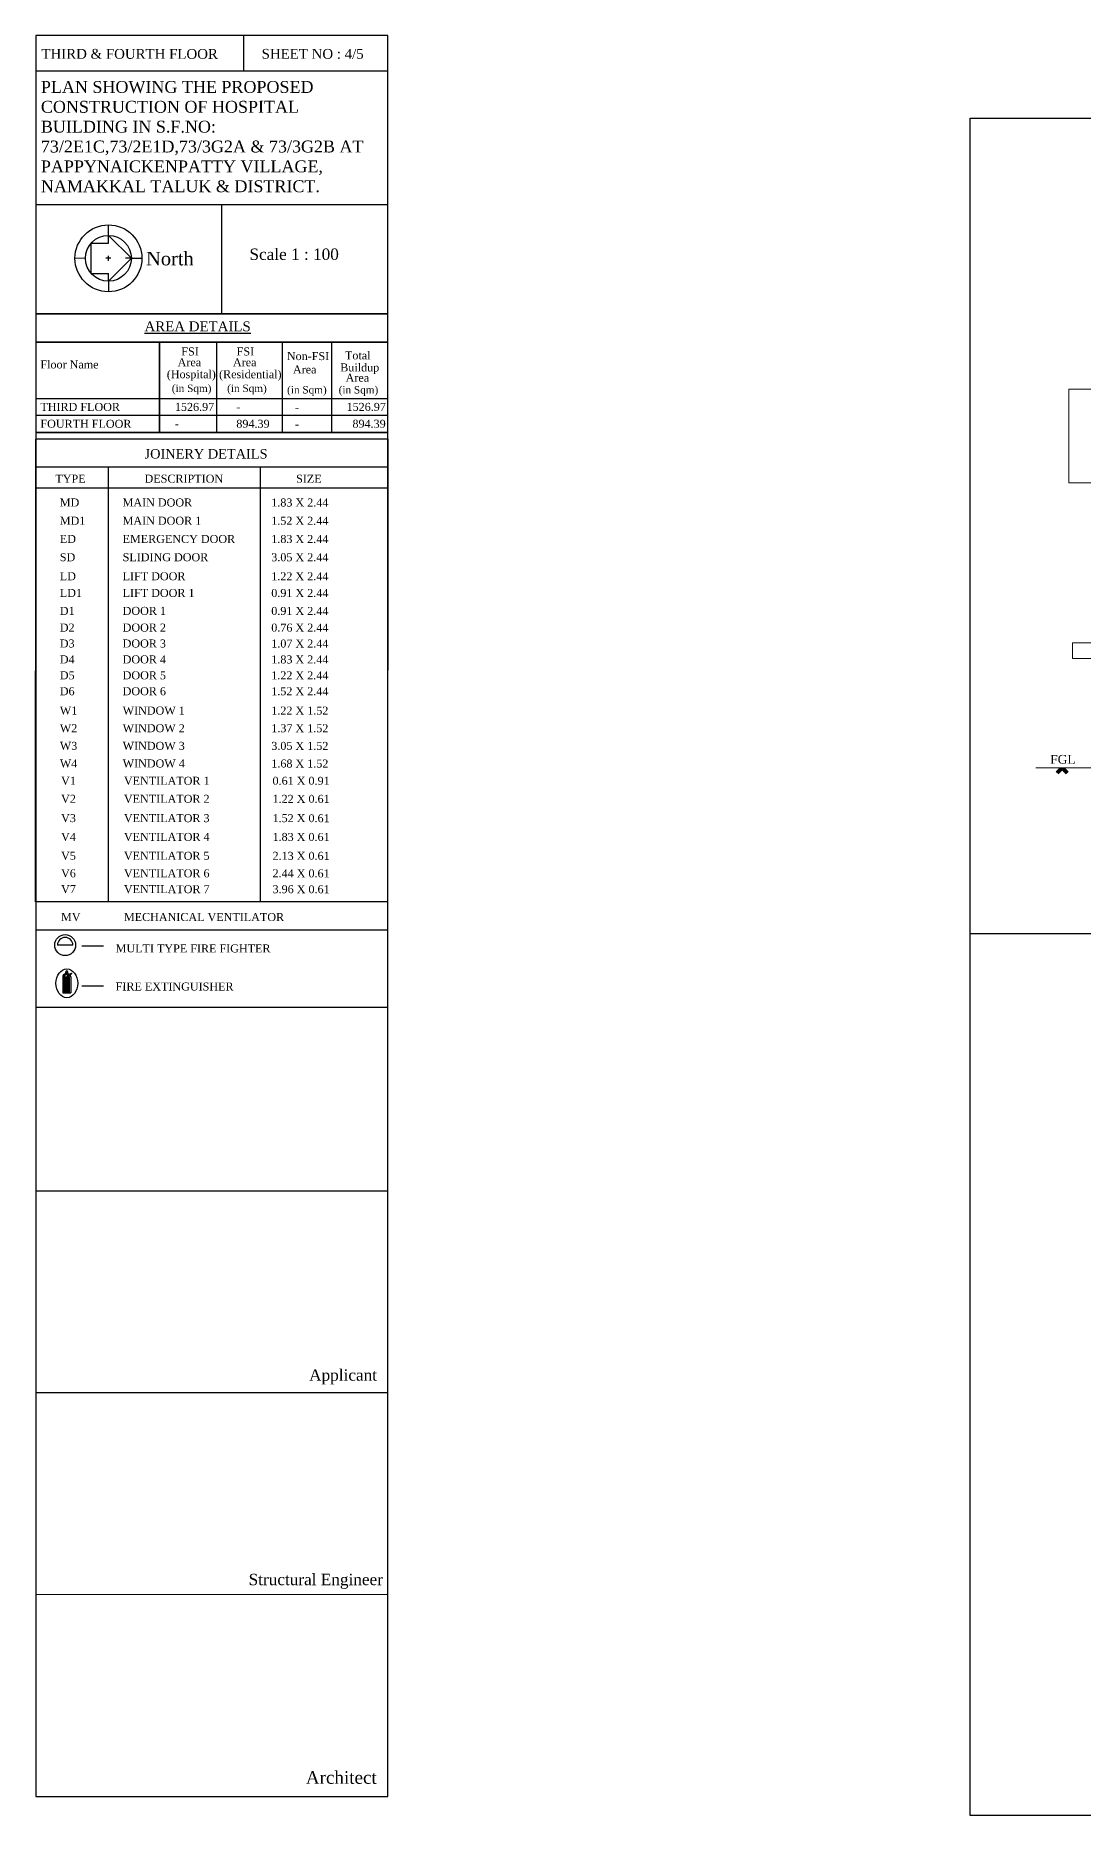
# Model space of a CAD drawing. Header units: metres. Extents: x 2754 to 3501, y 1112 to 1514.
# Drawn here: x 3297.4 to 3338.3, y 1376.4 to 1445.9 of the extents above; entities that cross this region are included whole.
import ezdxf

# ---------------------------------------------------------------- set-up
doc = ezdxf.new("R2010")
doc.units = ezdxf.units.M
doc.layers.add('A-WNDW', color=2, linetype='Continuous')
doc.layers.add('AR-WALL', color=7, linetype='Continuous')
doc.styles.add('ANAND', font='times.ttf')
doc.styles.add('X', font='times.ttf')

msp = doc.modelspace()

# ---------------------------------------------------------------- linework, layer by layer
at = {"color": 7}
for p, q in [((3305.54562, 1444.53024, 0), (3305.54559, 1445.90347, 0)), ((3297.43171, 1444.52981, 0), (3311.16395, 1444.53053, 0)), ((3297.43246, 1433.9304, 0), (3311.16369, 1433.93126, 0)), ((3297.43124, 1410.98527, 0), (3311.16508, 1410.98559, -0.00152))]:
    msp.add_line(p, q, dxfattribs=at)
at = {"extrusion": (4.64293e-09, -0.000153221, 1)}
msp.add_line((3311.16598, 1390.63024, 0.09215), (3311.16427, 1443.6936, 0.00136), dxfattribs=at)
at = {"extrusion": (-8.76092e-09, -5.56984e-05, 1)}
for p, q in [((3297.43173, 1439.30179, -0.04942), (3311.16436, 1439.3021, -0.04942)), ((3304.67053, 1439.30195, -0.04944), (3304.6708, 1435.03937, -0.04967)), ((3297.43184, 1435.03921, -0.04971), (3311.16447, 1435.03951, -0.04971))]:
    msp.add_line(p, q, dxfattribs=at)
at = {"extrusion": (0.000108634, -0.000309919, 1)}
for p, q in [((3300.26002, 1438.10242, -0.04701), (3300.25971, 1438.51164, -0.04689)), ((3300.26025, 1437.80382, -0.04711), (3300.26002, 1438.10242, -0.04701)), ((3301.15628, 1437.20754, -0.04739), (3300.26002, 1438.10242, -0.04701)), ((3299.59266, 1437.80331, -0.04703), (3300.26025, 1437.80382, -0.04711)), ((3299.59357, 1436.60937, -0.0474), (3299.59266, 1437.80331, -0.04703)), ((3300.26078, 1437.10696, -0.04732), (3300.26063, 1437.30674, -0.04726)), ((3299.36514, 1437.20617, -0.0472), (3298.95592, 1437.20585, -0.04715)), ((3299.59357, 1436.60937, -0.0474), (3300.26116, 1436.60988, -0.04748)), ((3300.3606, 1437.20693, -0.0473), (3300.16082, 1437.20678, -0.04728)), ((3300.26139, 1436.31128, -0.04757), (3300.26116, 1436.60988, -0.04748)), ((3301.15628, 1437.20754, -0.04739), (3300.26139, 1436.31128, -0.04757)), ((3301.15628, 1437.20754, -0.04739), (3300.9283, 1437.20736, -0.04736)), ((3301.15628, 1437.20754, -0.04739), (3301.56549, 1437.20785, -0.04743)), ((3300.26139, 1436.31128, -0.04757), (3300.26171, 1435.90207, -0.0477))]:
    msp.add_line(p, q, dxfattribs=at)
at = {"extrusion": (-4.56645e-10, 8.20805e-06, 1)}
for p, q in [((3311.16467, 1435.04007, -0.04971), (3297.43243, 1435.03921, -0.04971)), ((3311.1647, 1433.93126, 0), (3297.43246, 1433.9304, 0)), ((3311.16493, 1430.15103, -0.06009), (3297.43269, 1430.15017, -0.06009)), ((3311.16498, 1429.05212, -0.01218), (3297.43274, 1429.05126, -0.01218)), ((3311.16502, 1428.22674, -0.06697), (3297.43278, 1428.22588, -0.06697)), ((3311.16592, 1407.9478, -0.09537), (3297.43368, 1407.94694, -0.09537))]:
    msp.add_line(p, q, dxfattribs=at)
at = {"extrusion": (5.62154e-05, 8.21101e-06, 1)}
for p, q in [((3308.9194, 1433.93105, -0.00065), (3297.43246, 1433.9304, 0)), ((3311.16396, 1431.7249, -0.00077), (3297.43255, 1431.72413, 0)), ((3311.16395, 1431.7249, -0.00077), (3297.43255, 1431.72413, 0)), ((3311.16398, 1431.06663, -0.00077), (3297.43257, 1431.06585, 0)), ((3311.16398, 1431.06663, -0.00077), (3297.43258, 1431.06585, 0)), ((3311.164, 1430.40835, -0.00077), (3297.43259, 1430.40757, 0)), ((3311.16401, 1430.40835, -0.00288), (3297.43261, 1430.40757, -0.00211))]:
    msp.add_line(p, q, dxfattribs=at)
at = {"extrusion": (8.8289e-05, -0.000123388, 1)}
for p, q in [((3302.25663, 1430.40785, 0.00412), (3302.25638, 1433.93075, 0.00101)), ((3304.49516, 1430.40797, 0.00372), (3304.49491, 1433.93093, 0.00061)), ((3307.05645, 1430.40812, 0.00357), (3307.0562, 1433.93104, 0.00047)), ((3308.9773, 1430.40823, 0.00323), (3308.97705, 1433.93117, 0.00012)), ((3311.16394, 1430.40835, 0.00311), (3311.16369, 1433.93126, 0))]:
    msp.add_line(p, q, dxfattribs=at)
at = {"ltscale": 5, "extrusion": (0.000159096, -0.000451595, 1)}
msp.add_line((3302.25652, 1433.93075, 0.00341), (3302.25651, 1430.40785, 0.00217), dxfattribs=at)
at = {"extrusion": (-0.004843, 8.08439e-06, 0.999988)}
for p, q in [((3300.24886, 1429.05126, -0.05331), (3300.25167, 1412.07927, -0.05316)), ((3306.18624, 1429.05343, -0.02456), (3306.18904, 1412.07985, -0.0244))]:
    msp.add_line(p, q, dxfattribs=at)
at = {"color": 1, "linetype": 'ByBlock'}
for p, q in [((3337.40058, 1417.30982), (3337.24686, 1417.15277)), ((3337.44227, 1417.31026), (3337.26793, 1417.13215)), ((3337.48396, 1417.31071), (3337.28899, 1417.11153)), ((3337.52565, 1417.31115), (3337.31006, 1417.0909)), ((3337.56734, 1417.3116), (3337.33113, 1417.07028)), ((3337.40057, 1417.31115), (3337.63935, 1417.07237)), ((3337.44227, 1417.31115), (3337.6602, 1417.09322)), ((3337.48396, 1417.31115), (3337.68105, 1417.11407)), ((3337.52565, 1417.31115), (3337.70189, 1417.13491)), ((3337.56735, 1417.31115), (3337.72274, 1417.15576))]:
    msp.add_line(p, q, dxfattribs=at)
at = {"extrusion": (2.82e-13, -2.21894e-08, 1)}
for p, q in [((3298.87287, 1410.38918, -0.00315), (3298.27263, 1410.38919, -0.00315)), ((3299.22697, 1410.36414, -0.00315), (3300.06412, 1410.36413, -0.00315)), ((3298.4765, 1409.15203, -0.00315), (3298.47649, 1408.52341, -0.00315)), ((3298.48982, 1409.15203, -0.00315), (3298.48981, 1408.52341, -0.00315)), ((3298.52089, 1409.15203, -0.00315), (3298.52088, 1408.52341, -0.00315)), ((3298.55863, 1409.15203, -0.00315), (3298.55862, 1408.52341, -0.00315)), ((3298.58247, 1409.258, -0.00315), (3298.68843, 1409.25799, -0.00315)), ((3298.59571, 1409.258, -0.00315), (3298.59571, 1409.34592, -0.00315)), ((3298.60903, 1409.258, -0.00315), (3298.60903, 1409.34592, -0.00315)), ((3298.6119, 1409.15203, -0.00315), (3298.61189, 1408.52341, -0.00315)), ((3298.6119, 1409.15203, -0.00315), (3298.61189, 1408.52341, -0.00315)), ((3298.63123, 1409.258, -0.00315), (3298.63123, 1409.34592, -0.00315)), ((3298.66517, 1409.15203, -0.00315), (3298.66515, 1408.52341, -0.00315)), ((3298.67518, 1409.25799, -0.00315), (3298.67519, 1409.34592, -0.00315)), ((3298.7029, 1409.15203, -0.00315), (3298.70289, 1408.52341, -0.00315)), ((3298.73398, 1409.15203, -0.00315), (3298.73396, 1408.52341, -0.00315)), ((3298.7534, 1409.23574, -0.00315), (3298.8152, 1409.29753, -0.00315)), ((3298.76336, 1409.22696, -0.00315), (3298.82473, 1409.28832, -0.00315)), ((3298.77214, 1409.217, -0.00315), (3298.83425, 1409.27912, -0.00315)), ((3298.79439, 1409.15203, -0.00315), (3298.79438, 1408.52341, -0.00315)), ((3298.8152, 1409.29753, -0.00315), (3298.83425, 1409.27912, -0.00315)), ((3299.22698, 1408.79229, -0.00315), (3300.06413, 1408.79228, -0.00315)), ((3298.47649, 1408.52341, -0.00315), (3298.79438, 1408.52341, -0.00315))]:
    msp.add_line(p, q, dxfattribs=at)
at = {"extrusion": (-0.004129, -3.69794e-05, 0.999991)}
msp.add_line((3297.43787, 1397.35905, -0.00067), (3297.43665, 1407.11836, -0.09537), dxfattribs=at)
for p, q in [((3311.16395, 1400.77788, 0), (3297.43171, 1400.778, 0)), ((3311.16387, 1392.90086, 0), (3297.43164, 1392.90099, 0)), ((3311.1638, 1385.02384, 0), (3297.43156, 1385.02397, 0))]:
    msp.add_line(p, q)
at = {"elevation": 0}
msp.add_lwpolyline([(3297.43156, 1377.14689), (3311.1638, 1377.14721), (3311.1638, 1445.9036), (3297.43156, 1445.90328)], close=True, dxfattribs=at)
at = {"color": 7}
msp.add_lwpolyline([(3333.89674, 1442.67609), (3418.65352, 1442.67609), (3418.65352, 1376.40439), (3333.89674, 1376.40439)], close=True, dxfattribs=at)
msp.add_lwpolyline([(3333.89674, 1442.67609), (3400.25625, 1442.67609), (3400.25625, 1410.83222), (3333.89674, 1410.83222)], close=True)
at = {"color": 7, "extrusion": (5.62158e-05, 2.96524e-09, 1), "elevation": 0.18537}
msp.add_lwpolyline([(3297.43246, 1433.9304), (3297.43252, 1430.40767), (3311.16391, 1430.40826), (3311.16386, 1433.93099)], close=True, dxfattribs=at)
at = {"extrusion": (-0.004287, 8.06339e-06, 0.999991), "elevation": -14.1834}
msp.add_lwpolyline([(3297.39516, 1430.15028), (3311.13381, 1430.15163), (3311.12738, 1412.08045), (3297.38874, 1412.07911)], close=True, dxfattribs=at)
at = {"extrusion": (0.000108634, -0.000309919, 1)}
for radius in [1.30478, 0.89557, 0.89557]:
    msp.add_circle((3300.26069, 1437.20688, -0.13419), radius, dxfattribs=at)
at = {"extrusion": (2.82e-13, -2.21894e-08, 1)}
msp.add_circle((3298.57275, 1410.38919, -0.00318), 0.4086, dxfattribs=at)
for centre, radius, start, end in [((3298.57275, 1410.38919, -0.00318), 0.30012, 359.9989859, 179.9989859), ((3298.58246, 1409.15203, -0.00318), 0.10596, 89.9989859, 179.9989859), ((3298.58246, 1409.15203, -0.00318), 0.09265, 89.9989859, 179.9989859), ((3298.58246, 1409.15203, -0.00318), 0.06157, 89.9989859, 179.9989859), ((3298.58246, 1409.15203, -0.00318), 0.02384, 89.9989859, 179.9989859), ((3298.63545, 1409.34592, -0.00318), 0.03974, 359.9989859, 179.9989859), ((3298.64133, 1409.15203, -0.00318), 0.09265, 359.998986, 89.998986), ((3298.64133, 1409.15203, -0.00318), 0.06157, 359.998986, 89.998986), ((3298.64133, 1409.15203, -0.00318), 0.02384, 359.998986, 89.998986), ((3298.68843, 1409.15203, -0.00318), 0.10596, 359.9989859, 89.9989859)]:
    msp.add_arc(centre, radius, start, end, dxfattribs=at)
msp.add_ellipse((3298.63717, 1408.89784, -0.00315), major_axis=(-0.00001, -0.56243, 0), ratio=0.76165445, dxfattribs=at)
at = {"layer": 'A-WNDW', "lineweight": 5}
msp.add_lwpolyline([(3337.88724, 1422.18614), (3338.65084, 1422.18614), (3338.65084, 1421.57654), (3337.88724, 1421.57654)], close=True, dxfattribs=at)
at = {"layer": 'AR-WALL', "lineweight": 13}
for p, q in [((3355.4255, 1432.09214), (3337.7456, 1432.09214)), ((3337.7456, 1432.09214), (3337.7456, 1428.43454)), ((3337.7456, 1428.43454), (3363.20253, 1428.43454)), ((3336.46273, 1417.31096), (3365.63606, 1417.31362))]:
    msp.add_line(p, q, dxfattribs=at)

# ---------------------------------------------------------------- texts
at = {"extrusion": (0.000102882, -0.000451597, 1), "style": 'ANAND'}
for s, p in [('THIRD & FOURTH FLOOR', (3297.64545, 1444.9995, -0.32035)), ('SHEET NO : 4/5', (3306.24034, 1444.99991, -0.31947))]:
    msp.add_text(s, height=0.3844188, rotation=359.9670091, dxfattribs=at).set_placement(p)
at = {"extrusion": (-3.10721e-08, 0.000201323, 1), "style": 'X'}
msp.add_text('North', height=0.527158, rotation=0.0064278, dxfattribs=at).set_placement((3301.73281, 1436.93166, 0.19568))
at = {"extrusion": (-8.76092e-09, -5.56984e-05, 1), "style": 'X'}
for s, height, p in [('Scale 1 : 100', 0.4447536, (3305.76561, 1437.14353, -0.12963)), ('Applicant', 0.444754, (3308.09402, 1393.37969, 0.01754)), ('Structural Engineer', 0.4447536, (3305.73344, 1385.39433, 0.01665)), ('Architect', 0.492584, (3307.966, 1377.63902, 0.01651))]:
    msp.add_text(s, height=height, rotation=0.0027166, dxfattribs=at).set_placement(p)
at = {"extrusion": (-0.004843, 8.08439e-06, 0.999988)}
for s, height, rotation, style, p in [('%%UAREA DETAILS', 0.3844188, 359.967009, 'ANAND', (3301.63141, 1434.35917, -16.02419)), ('JOINERY DETAILS', 0.3703342, 359.9805709, 'X', (3301.63173, 1429.38924, -16.02423)), ('TYPE', 0.312427, 359.9666781, 'ANAND', (3298.15084, 1428.44583, -16.02423)), ('DESCRIPTION', 0.312427, 359.9666781, 'ANAND', (3301.6318, 1428.44749, -16.02423)), ('SIZE', 0.312427, 359.9666781, 'ANAND', (3307.54804, 1428.44467, -16.02423)), ('MD', 0.312427, 359.9666781, 'ANAND', (3298.32415, 1427.51788, -16.02423)), ('MAIN DOOR', 0.312427, 359.9666781, 'ANAND', (3300.77648, 1427.51833, -16.02423)), ('1.83 X 2.44', 0.312427, 359.9666781, 'ANAND', (3306.57735, 1427.51627, -16.02423)), ('MD1', 0.312427, 359.9666781, 'ANAND', (3298.32428, 1426.80509, -16.02423)), ('MAIN DOOR 1 ', 0.312427, 359.9666781, 'ANAND', (3300.77661, 1426.80554, -16.02423)), ('1.52 X 2.44', 0.312427, 359.9666781, 'ANAND', (3306.57749, 1426.80348, -16.02423)), ('ED', 0.312427, 359.9666781, 'ANAND', (3298.32434, 1426.09231, -16.02423)), ('EMERGENCY DOOR', 0.312427, 359.9666781, 'ANAND', (3300.77667, 1426.09276, -16.02423)), ('1.83 X 2.44', 0.312427, 359.9666781, 'ANAND', (3306.57754, 1426.09069, -16.02423)), ('SD', 0.312427, 359.9666781, 'ANAND', (3298.32447, 1425.37952, -16.02423)), ('SLIDING DOOR', 0.312427, 359.9666781, 'ANAND', (3300.7768, 1425.37997, -16.02423)), ('3.05 X 2.44', 0.312427, 359.9666781, 'ANAND', (3306.57768, 1425.37791, -16.02423)), ('LD', 0.312427, 359.9666781, 'ANAND', (3298.32447, 1424.63647, -16.02423)), ('LIFT DOOR', 0.312427, 359.9666781, 'ANAND', (3300.7768, 1424.63692, -16.02423)), ('1.22 X 2.44', 0.312427, 359.9666781, 'ANAND', (3306.57768, 1424.63485, -16.02423)), ('LD1', 0.312427, 359.9666781, 'ANAND', (3298.32459, 1423.98468, -16.02423)), ('LIFT DOOR 1', 0.312427, 359.9666781, 'ANAND', (3300.77692, 1423.98513, -16.02423)), ('0.91 X 2.44', 0.312427, 359.9666781, 'ANAND', (3306.5778, 1423.98306, -16.02423)), ('D1', 0.312427, 359.9666781, 'ANAND', (3298.32458, 1423.28374, -16.02423)), ('DOOR 1', 0.312427, 359.9666781, 'ANAND', (3300.77691, 1423.28419, -16.02423)), ('0.91 X 2.44', 0.312427, 359.9666781, 'ANAND', (3306.57779, 1423.28213, -16.02423)), ('D2', 0.312427, 359.9666781, 'ANAND', (3298.3247, 1422.63195, -16.02423)), ('DOOR 2', 0.312427, 359.9666781, 'ANAND', (3300.77703, 1422.6324, -16.02423)), ('0.76 X 2.44', 0.312427, 359.9666781, 'ANAND', (3306.57791, 1422.63034, -16.02423)), ('D3', 0.312427, 359.9666781, 'ANAND', (3298.32469, 1422.01059, -16.02423)), ('DOOR 3', 0.312427, 359.9666781, 'ANAND', (3300.77702, 1422.01104, -16.02423)), ('1.07 X 2.44', 0.312427, 359.9666781, 'ANAND', (3306.57789, 1422.00897, -16.02423)), ('D4', 0.312427, 359.9666781, 'ANAND', (3298.32467, 1421.38922, -16.02423)), ('DOOR 4', 0.312427, 359.9666781, 'ANAND', (3300.777, 1421.38967, -16.02423)), ('1.83 X 2.44', 0.312427, 359.9666781, 'ANAND', (3306.57787, 1421.38761, -16.02423)), ('D5', 0.312427, 359.9666781, 'ANAND', (3298.32466, 1420.76786, -16.02423)), ('DOOR 5', 0.312427, 359.9666781, 'ANAND', (3300.77698, 1420.76831, -16.02423)), ('1.22 X 2.44', 0.312427, 359.9666781, 'ANAND', (3306.57786, 1420.76625, -16.02423)), ('D6', 0.312427, 359.9666781, 'ANAND', (3298.32464, 1420.1465, -16.02423)), ('DOOR 6', 0.312427, 359.9666781, 'ANAND', (3300.77697, 1420.14695, -16.02423)), ('1.52 X 2.44', 0.312427, 359.9666781, 'ANAND', (3306.57784, 1420.14488, -16.02423)), ('W1', 0.312427, 359.9666781, 'ANAND', (3298.32548, 1419.39181, -16.02423)), ('WINDOW 1', 0.312427, 359.9666781, 'ANAND', (3300.77781, 1419.39226, -16.02423)), ('1.22 X 1.52', 0.312427, 359.9666781, 'ANAND', (3306.57868, 1419.39019, -16.02423)), ('W2', 0.312427, 359.9666781, 'ANAND', (3298.32554, 1418.70287, -16.02423)), ('WINDOW 2', 0.312427, 359.9666781, 'ANAND', (3300.77787, 1418.70332, -16.02423)), ('1.37 X 1.52', 0.312427, 359.9666781, 'ANAND', (3306.57874, 1418.70125, -16.02423)), ('W3', 0.312427, 359.9666781, 'ANAND', (3298.32559, 1418.01393, -16.02423)), ('WINDOW 3', 0.312427, 359.9666781, 'ANAND', (3300.77792, 1418.01438, -16.02423)), ('3.05 X 1.52', 0.312427, 359.9666781, 'ANAND', (3306.5788, 1418.01231, -16.02423)), ('W4', 0.312427, 359.9666781, 'ANAND', (3298.32565, 1417.32499, -16.02423)), ('WINDOW 4', 0.312427, 359.9666781, 'ANAND', (3300.77798, 1417.32544, -16.02423)), ('1.68 X 1.52', 0.312427, 359.9666781, 'ANAND', (3306.57885, 1417.32337, -16.02423)), ('V1', 0.312427, 359.9666781, 'ANAND', (3298.37429, 1416.65123, -16.02428)), ('VENTILATOR 1', 0.312427, 359.9666781, 'ANAND', (3300.82661, 1416.65168, -16.02428)), ('0.61 X 0.91', 0.312427, 359.9666781, 'ANAND', (3306.62749, 1416.64962, -16.02428)), ('V2', 0.312427, 359.9666781, 'ANAND', (3298.37434, 1415.94597, -16.02428)), ('VENTILATOR 2', 0.312427, 359.9666781, 'ANAND', (3300.82667, 1415.94642, -16.02428)), ('1.22 X 0.61', 0.312427, 359.9666781, 'ANAND', (3306.62755, 1415.94436, -16.02428)), ('V3', 0.312427, 359.9666781, 'ANAND', (3298.37438, 1415.19189, -16.02429)), ('VENTILATOR 3', 0.312427, 359.9666781, 'ANAND', (3300.82671, 1415.19234, -16.02429)), ('1.52 X 0.61', 0.312427, 359.9666781, 'ANAND', (3306.62758, 1415.19028, -16.02429)), ('V4', 0.312427, 359.9666781, 'ANAND', (3298.37442, 1414.45885, -16.0243)), ('VENTILATOR 4', 0.312427, 359.9666781, 'ANAND', (3300.82674, 1414.4593, -16.0243)), ('1.83 X 0.61', 0.312427, 359.9666781, 'ANAND', (3306.62762, 1414.45723, -16.0243)), ('V5', 0.312427, 359.9666781, 'ANAND', (3298.37445, 1413.72095, -16.0243)), ('VENTILATOR 5', 0.312427, 359.9666781, 'ANAND', (3300.82678, 1413.7214, -16.0243)), ('2.13 X 0.61', 0.312427, 359.9666781, 'ANAND', (3306.62765, 1413.71933, -16.0243)), ('V6', 0.312427, 359.9666781, 'ANAND', (3298.37448, 1413.03771, -16.02431)), ('VENTILATOR 6', 0.312427, 359.9666781, 'ANAND', (3300.82681, 1413.03816, -16.02431)), ('2.44 X 0.61', 0.312427, 359.9666781, 'ANAND', (3306.62769, 1413.0361, -16.02431)), ('V7', 0.312427, 359.9666781, 'ANAND', (3298.37451, 1412.41727, -16.02431)), ('VENTILATOR 7', 0.312427, 359.9666781, 'ANAND', (3300.82684, 1412.41772, -16.02431)), ('3.96 X 0.61', 0.312427, 359.9666781, 'ANAND', (3306.62772, 1412.41565, -16.02431)), ('MV', 0.312427, 359.9666781, 'ANAND', (3298.3745, 1411.33057, -16.02432)), ('MECHANICAL VENTILATOR', 0.312427, 359.9666781, 'ANAND', (3300.82683, 1411.33102, -16.02432))]:
    msp.add_text(s, height=height, rotation=rotation, dxfattribs=dict(at, style=style)).set_placement(p)
at = {"extrusion": (0.000159096, -0.000451595, 1), "style": 'ANAND'}
for s, height, p in [('Floor Name', 0.312427, (3297.60677, 1432.90738, -0.12236)), ('Area', 0.312427, (3302.96117, 1432.99149, -0.12161)), ('FSI ', 0.312427, (3303.10532, 1433.41411, -0.12155)), ('Area', 0.312427, (3305.12082, 1432.99158, -0.12139)), ('FSI ', 0.312427, (3305.26497, 1433.4142, -0.12133)), ('Non-FSI', 0.312427, (3307.22537, 1433.23293, -0.1212)), ('Buildup', 0.312427, (3309.30875, 1432.78948, -0.12088)), ('Total', 0.312427, (3309.49318, 1433.26026, -0.12107)), ('(Hospital)', 0.312427, (3302.53974, 1432.52504, -0.12144)), ('(Residential)', 0.312427, (3304.57996, 1432.52513, -0.12123)), ('Area', 0.312427, (3307.4613, 1432.71125, -0.1212)), ('Area', 0.312427, (3309.5185, 1432.38625, -0.12092)), ('THIRD FLOOR', 0.312427, (3297.60565, 1431.24887, -0.13483)), ('1526.97', 0.312427, (3302.85459, 1431.24937, -0.13167)), ('-', 0.31243, (3305.25271, 1431.24917, -0.12738)), ('-', 0.31243, (3307.54227, 1431.23502, -0.12676)), ('1526.97', 0.312427, (3309.55498, 1431.2498, -0.13098)), ('FOURTH FLOOR', 0.312427, (3297.60569, 1430.59059, -0.13453)), ('-', 0.31243, (3302.85463, 1430.59109, -0.13138)), ('894.39', 0.312427, (3305.25275, 1430.5909, -0.12709)), ('-', 0.31243, (3307.54232, 1430.57674, -0.12646)), ('894.39', 0.312427, (3309.78518, 1430.59154, -0.13066))]:
    msp.add_text(s, height=height, rotation=359.9666781, dxfattribs=at).set_placement(p)
at = {"extrusion": (7.72957e-05, -8.88916e-07, 1), "style": 'ANAND'}
for p in [(3302.73467, 1431.98561, 0.25429), (3304.89432, 1431.9857, 0.25433), (3307.23476, 1431.92884, 0.25443), (3309.24662, 1431.92889, 0.25459)]:
    msp.add_text('(in Sqm)', height=0.29014, rotation=359.9646689, dxfattribs=at).set_placement(p)
at = {"color": 7, "style": 'ANAND'}
msp.add_text('FGL', height=0.345, dxfattribs=at).set_placement((3337.02096, 1417.46956))
at = {"extrusion": (2.82e-13, -2.21894e-08, 1), "style": 'ANAND'}
for s, p in [('MULTI TYPE FIRE FIGHTER', (3300.54488, 1410.10569, -0.00318)), ('FIRE EXTINGUISHER', (3300.54312, 1408.61599, -0.00318))]:
    msp.add_text(s, height=0.312427, rotation=359.9666781, dxfattribs=at).set_placement(p)
at = {"extrusion": (-8.72372e-09, -5.56984e-05, 1), "insert": (3297.62524, 1444.13132, 0), "char_height": 0.46524304, "width": 13.5892754, "attachment_point": 1, "text_direction": (1, 4.8e-05, 0), "style": 'X'}
msp.add_mtext('PLAN SHOWING THE PROPOSED CONSTRUCTION OF HOSPITAL BUILDING IN S.F.NO: 73/2E1C,73/2E1D,73/3G2A & 73/3G2B AT PAPPYNAICKENPATTY VILLAGE, NAMAKKAL TALUK & DISTRICT. ', dxfattribs=at)

doc.saveas('drawing.dxf')
